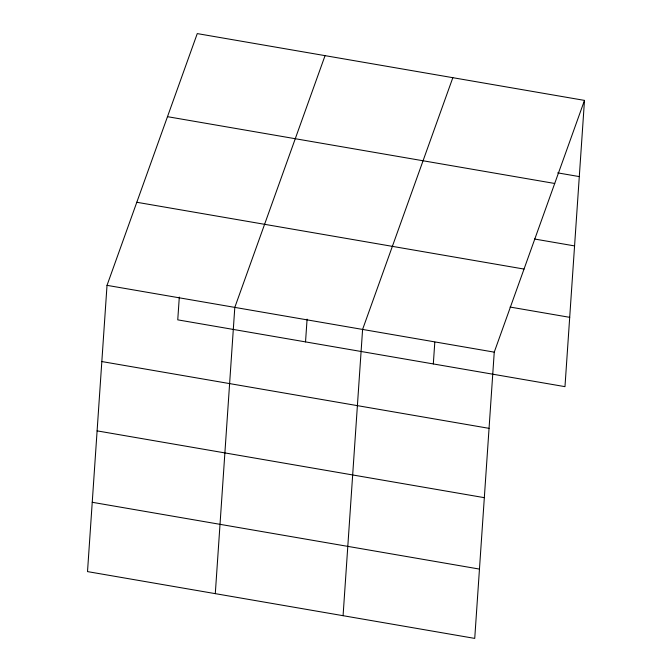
<?xml version="1.0" encoding="UTF-8"?>
<svg xmlns="http://www.w3.org/2000/svg" width="672" height="672" viewBox="0 0 672 672"><rect width="100%" height="100%" fill="white"/><g stroke="black" fill="none" stroke-linecap="round" stroke-linejoin="round"><path stroke-width="1.01" d="M107.024 285.348L87.511 571.603L474.734 638.4L494.248 352.145L584.489 100.397L197.266 33.6L107.024 285.348L494.248 352.145M179.306 297.091L177.752 319.855L564.976 386.652L584.489 100.397M215.292 593.645L234.805 307.39L325.055 55.642M305.533 341.897L307.087 319.133M343.073 615.686L362.594 329.431L452.836 77.683M433.322 363.938L434.801 342.216M557.701 172.872L579.298 176.593M167.488 116.676L554.711 183.473M534.458 238.997L574.568 245.918M136.802 202.272L524.026 269.069M510.048 307.045L569.705 317.335M101.825 361.553L489.048 428.35M97.104 430.87L484.327 497.666M92.232 502.286L479.455 569.083"/></g></svg>
